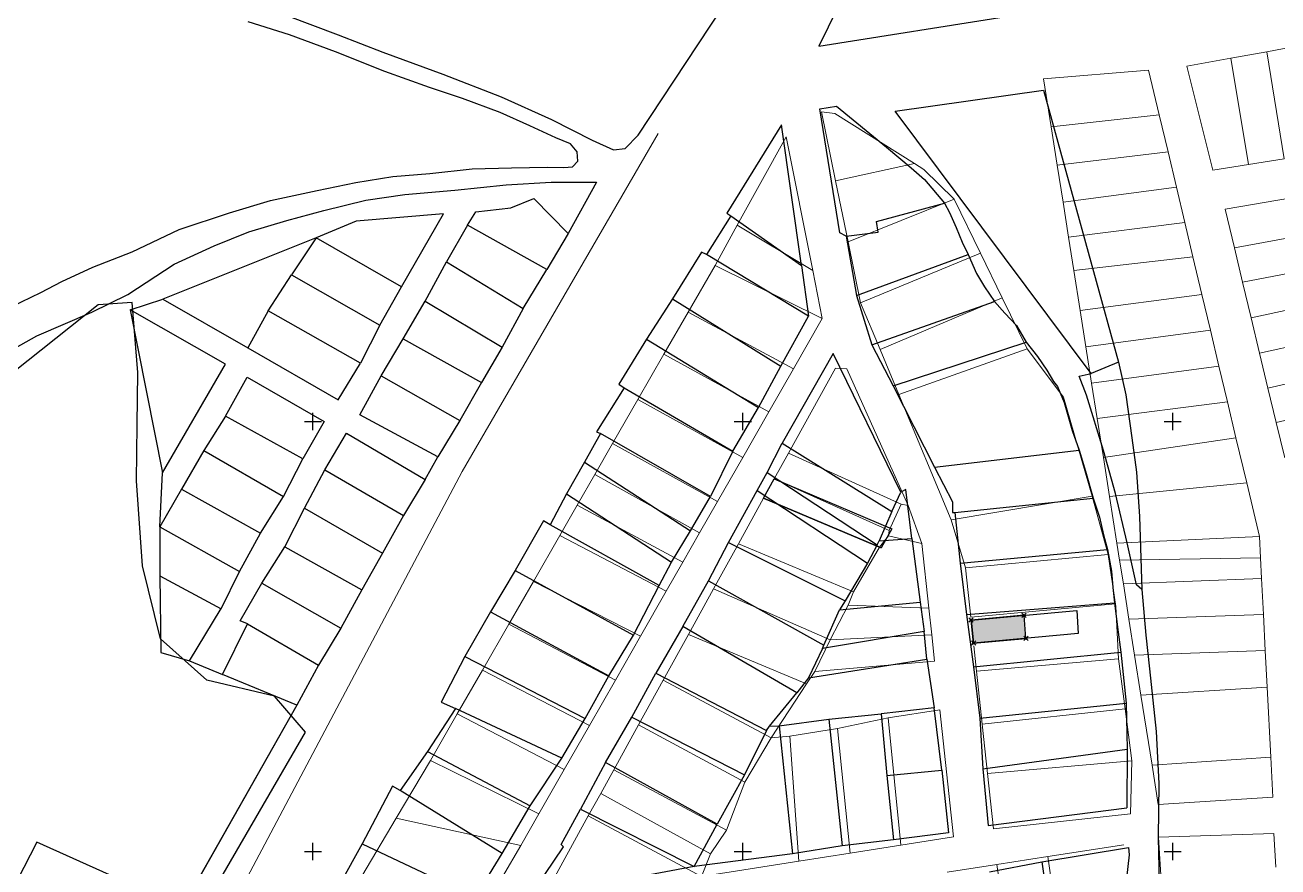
# Model space of a CAD drawing. Header units: millimetres. Extents: x 610871 to 612274, y 1322914 to 1323831.
# Drawn here: x 611583.3 to 611874.8, y 1323329.3 to 1323525.2 of the extents above; entities that cross this region are included whole.
import ezdxf

# ---------------------------------------------------------------- set-up
doc = ezdxf.new("R2010")
doc.units = ezdxf.units.MM
doc.header["$PDMODE"] = 35
doc.header["$PDSIZE"] = 0.5
for name, color, linetype in [('2', 7, 'Continuous'), ('42', 7, 'Continuous'), ('5', 7, 'Continuous'), ('CVL_CUADCON_LIN', 8, 'Continuous'), ('CVL_CUADCON_TIT', 1, 'Continuous'), ('CVL_PUNTO', 250, 'Continuous')]:
    doc.layers.add(name, color=color, linetype=linetype)
for name, color, linetype, lineweight in [('Cotas', 7, 'Continuous', 0), ('Nivel 2', 7, 'Continuous', 0), ('Nivel 30', 7, 'Continuous', 0), ('Nivel 5', 7, 'Continuous', 0)]:
    doc.layers.add(name, color=color, linetype=linetype, lineweight=lineweight)

# ---------------------------------------------------------------- blocks, each defined once
blk = doc.blocks.new('COORD')
at = {"layer": '42', "color": 2, "linetype": 'Continuous'}
for p, q in [((-2, 0), (2, 0)), ((0, -2), (0, 2))]:
    blk.add_line(p, q, dxfattribs=at)

msp = doc.modelspace()

# ---------------------------------------------------------------- hatches: boundary and pattern name
at = {"lineweight": 30}
h = msp.add_hatch(color=256, dxfattribs=at)
h.dxf.hatch_style = 1
h.set_gradient(color1=(0, 0, 255), color2=(255, 255, 0))
h.paths.add_polyline_path([(611815.71745, 1323387.88191), (611803.41837, 1323386.76154), (611803.98837, 1323381.39154), (611816.14837, 1323382.50154)])

# ---------------------------------------------------------------- linework, layer by layer
at = {"layer": '2', "color": 1, "linetype": 'Continuous'}
for p, q in [((611781.42237, 1323479.47254), (611797.25437, 1323483.72254)), ((611747.53037, 1323480.77154), (611741.83037, 1323471.79554)), ((611747.53037, 1323480.77154), (611763.94137, 1323469.26654)), ((611686.21937, 1323478.62454), (611681.38137, 1323470.05954)), ((611704.70837, 1323468.29954), (611686.21937, 1323478.62454)), ((611781.78937, 1323476.98354), (611781.42237, 1323479.47254)), ((611651.07537, 1323475.69754), (611645.32337, 1323467.07754)), ((611670.94137, 1323464.26154), (611651.07537, 1323475.69754)), ((611774.37637, 1323476.08054), (611781.78937, 1323476.98354)), ((611774.37637, 1323476.08054), (611776.77637, 1323462.26654)), ((611740.71037, 1323472.34854), (611733.95137, 1323461.48654)), ((611741.83037, 1323471.79554), (611740.71037, 1323472.34854)), ((611676.44337, 1323460.93454), (611681.38137, 1323470.05954)), ((611681.38137, 1323470.05954), (611699.21237, 1323459.22254)), ((611765.62137, 1323457.43054), (611741.83037, 1323471.79554)), ((611763.94137, 1323469.26654), (611765.62137, 1323457.43054)), ((611776.77637, 1323462.26654), (611802.74437, 1323471.80454)), ((611639.87437, 1323458.71254), (611645.32337, 1323467.07754)), ((611645.32337, 1323467.07754), (611665.85137, 1323455.39054)), ((611699.21237, 1323459.22254), (611704.70837, 1323468.29954)), ((611665.85137, 1323455.39054), (611670.94137, 1323464.26154)), ((611607.81637, 1323458.95354), (611615.37437, 1323461.43254)), ((611671.30137, 1323452.16554), (611676.44337, 1323460.93454)), ((611676.44337, 1323460.93454), (611694.32537, 1323450.20054)), ((611733.95137, 1323461.48654), (611727.89837, 1323452.10154)), ((611733.95137, 1323461.48654), (611759.12137, 1323445.80754)), ((611776.77637, 1323462.26654), (611780.33437, 1323450.79754)), ((611780.33437, 1323450.79754), (611808.89137, 1323460.85654)), ((611629.92337, 1323446.25854), (611607.81637, 1323458.95354)), ((611639.87437, 1323458.71254), (611635.18937, 1323450.04654)), ((611661.37037, 1323446.52254), (611639.87437, 1323458.71254)), ((611699.21237, 1323459.22254), (611694.32537, 1323450.20054)), ((611759.12137, 1323445.80754), (611765.62137, 1323457.43054)), ((611665.85137, 1323455.39054), (611661.37037, 1323446.52254)), ((611666.21037, 1323443.54854), (611671.30137, 1323452.16554)), ((611671.30137, 1323452.16554), (611689.53637, 1323442.04254)), ((611727.89837, 1323452.10154), (611721.49437, 1323441.59754)), ((611727.89837, 1323452.10154), (611753.93237, 1323436.22454)), ((611694.32537, 1323450.20054), (611689.53637, 1323442.04254)), ((611771.30037, 1323448.76754), (611759.45637, 1323427.91654)), ((611787.09637, 1323416.46954), (611771.30037, 1323448.76754)), ((611780.33437, 1323450.79754), (611785.30637, 1323441.21554)), ((611785.30637, 1323441.21554), (611816.19937, 1323451.43954)), ((611753.93237, 1323436.22454), (611759.12137, 1323445.80754)), ((611629.97837, 1323434.21154), (611634.96637, 1323443.28554)), ((611634.96637, 1323443.28554), (611652.89737, 1323432.95754)), ((611661.22137, 1323434.52554), (611666.21037, 1323443.54854)), ((611666.21037, 1323443.54854), (611684.49637, 1323433.17154)), ((611689.53637, 1323442.04254), (611684.49637, 1323433.17154)), ((611722.66637, 1323440.78954), (611716.26137, 1323430.53954)), ((611721.49437, 1323441.59754), (611722.66637, 1323440.78954)), ((611722.66637, 1323440.78954), (611747.98337, 1323426.02654)), ((611785.30637, 1323441.21554), (611794.89237, 1323422.35554)), ((611629.97837, 1323434.21154), (611624.93437, 1323426.20454)), ((611647.95737, 1323424.29054), (611629.97837, 1323434.21154)), ((611679.35337, 1323424.70654), (611661.22137, 1323434.52554)), ((611747.98337, 1323426.02654), (611753.93237, 1323436.22454)), ((611652.89737, 1323432.95754), (611647.95737, 1323424.29054)), ((611684.49637, 1323433.17154), (611679.35337, 1323424.70654)), ((611653.10137, 1323421.67354), (611658.14237, 1323430.23954)), ((611658.14237, 1323430.23954), (611676.37937, 1323419.45554)), ((611717.22837, 1323430.13754), (611713.44837, 1323423.51054)), ((611716.26137, 1323430.53954), (611717.22837, 1323430.13754)), ((611742.74837, 1323415.52854), (611717.22837, 1323430.13754)), ((611624.93437, 1323426.20454), (611619.69237, 1323417.23054)), ((611624.93437, 1323426.20454), (611643.42537, 1323415.47254)), ((611747.98337, 1323426.02654), (611742.74837, 1323415.52854)), ((611755.93137, 1323421.08654), (611759.45637, 1323427.91654)), ((611759.45637, 1323427.91654), (611784.93137, 1323412.03554)), ((611794.89237, 1323422.35554), (611828.55837, 1323426.24054)), ((611643.42537, 1323415.47254), (611647.95737, 1323424.29054)), ((611676.37937, 1323419.45554), (611679.35337, 1323424.70654)), ((611713.44837, 1323423.51054), (611709.31637, 1323416.11854)), ((611713.44837, 1323423.51054), (611738.11037, 1323407.52354)), ((611614.65137, 1323408.46154), (611615.30537, 1323420.96954)), ((611648.31537, 1323412.75254), (611653.10137, 1323421.67354)), ((611653.10137, 1323421.67354), (611671.33737, 1323411.04154)), ((611753.61337, 1323416.90654), (611755.93137, 1323421.08654)), ((611755.93137, 1323421.08654), (611781.56337, 1323404.29154)), ((611794.89237, 1323422.35554), (611799.04537, 1323414.24354)), ((611619.69237, 1323417.23054), (611614.65137, 1323408.46154)), ((611619.69237, 1323417.23054), (611638.07937, 1323407.00654)), ((611676.37937, 1323419.45554), (611671.33737, 1323411.04154)), ((611746.96337, 1323404.77354), (611753.61337, 1323416.90654)), ((611753.61337, 1323416.90654), (611779.29637, 1323400.01054)), ((611788.26137, 1323417.13654), (611787.09637, 1323416.46954)), ((611789.63437, 1323405.75654), (611788.26137, 1323417.13654)), ((611638.07937, 1323407.00654), (611643.42537, 1323415.47254)), ((611709.31637, 1323416.11854), (611705.48737, 1323408.93054)), ((611709.31637, 1323416.11854), (611733.72437, 1323400.23254)), ((611738.11037, 1323407.52354), (611742.74837, 1323415.52854)), ((611784.93137, 1323412.03554), (611787.09637, 1323416.46954)), ((611799.04537, 1323414.24354), (611799.05637, 1323411.75254)), ((611799.61537, 1323411.80654), (611831.81037, 1323415.07354)), ((611643.78437, 1323403.78354), (611648.31537, 1323412.75254)), ((611648.31537, 1323412.75254), (611666.44937, 1323402.32454)), ((611671.33737, 1323411.04154), (611666.44937, 1323402.32454)), ((611784.93137, 1323412.03554), (611782.01637, 1323405.15854)), ((611799.05637, 1323411.75254), (611799.61537, 1323411.80654)), ((611799.61537, 1323411.80654), (611800.88837, 1323399.96954)), ((611614.65137, 1323408.46154), (611633.19137, 1323398.08554)), ((611614.65137, 1323408.46154), (611614.70337, 1323397.07554)), ((611703.90837, 1323409.83754), (611697.35737, 1323398.26454)), ((611705.48737, 1323408.93054), (611703.90837, 1323409.83754)), ((611730.85237, 1323394.82854), (611705.48737, 1323408.93054)), ((611633.19137, 1323398.08554), (611638.07937, 1323407.00654)), ((611733.72437, 1323400.23254), (611738.11037, 1323407.52354)), ((611781.56337, 1323404.29154), (611782.01637, 1323405.15854)), ((611782.01637, 1323405.15854), (611789.63437, 1323405.75654)), ((611789.63437, 1323405.75654), (611791.58137, 1323390.92354)), ((611638.43737, 1323395.36854), (611643.78437, 1323403.78354)), ((611643.78437, 1323403.78354), (611661.66237, 1323393.75954)), ((611666.44937, 1323402.32454), (611661.66237, 1323393.75954)), ((611742.32937, 1323395.85454), (611746.96337, 1323404.77354)), ((611746.96337, 1323404.77354), (611774.10337, 1323391.24054)), ((611781.56337, 1323404.29154), (611779.29637, 1323400.01054)), ((611800.88837, 1323399.96954), (611835.16637, 1323403.19654)), ((611730.85237, 1323394.82854), (611733.72437, 1323400.23254)), ((611779.29637, 1323400.01054), (611774.10337, 1323391.24054)), ((611800.88837, 1323399.96954), (611802.36537, 1323388.08254)), ((611614.70337, 1323397.07554), (611628.91337, 1323389.37154)), ((611628.91337, 1323389.37154), (611633.19137, 1323398.08554)), ((611697.35737, 1323398.26454), (611691.60937, 1323388.67854)), ((611697.35737, 1323398.26454), (611724.86037, 1323383.25954)), ((611633.39637, 1323386.59854), (611638.43737, 1323395.36854)), ((611638.43737, 1323395.36854), (611656.77437, 1323384.88954)), ((611661.66237, 1323393.75954), (611656.77437, 1323384.88954)), ((611724.86037, 1323383.25954), (611730.85237, 1323394.82854)), ((611736.33237, 1323385.25054), (611742.32937, 1323395.85454)), ((611742.32937, 1323395.85454), (611769.12137, 1323380.94654)), ((611774.10337, 1323391.24054), (611772.79237, 1323389.09854)), ((611772.79237, 1323389.09854), (611791.58137, 1323390.92354)), ((611791.58137, 1323390.92354), (611792.47637, 1323384.11654)), ((611802.36537, 1323388.08254), (611836.79837, 1323390.80154)), ((611691.60937, 1323388.67854), (611685.61137, 1323378.27754)), ((611691.60937, 1323388.67854), (611719.16237, 1323373.77454)), ((611769.12137, 1323380.94654), (611772.79237, 1323389.09854)), ((611802.36537, 1323388.08254), (611803.94537, 1323375.83954)), ((611635.07637, 1323385.84554), (611633.39637, 1323386.59854)), ((611635.07637, 1323385.84554), (611651.58137, 1323376.27254)), ((611656.77437, 1323384.88954), (611651.58137, 1323376.27254)), ((611736.33237, 1323385.25054), (611730.03137, 1323374.39054)), ((611762.87237, 1323369.83254), (611736.33237, 1323385.25054)), ((611719.16237, 1323373.77454), (611724.86037, 1323383.25954)), ((611792.47637, 1323384.11654), (611768.87037, 1323380.13154)), ((611793.11537, 1323377.66454), (611792.47637, 1323384.11654)), ((611768.87037, 1323380.13154), (611765.59937, 1323373.30354)), ((611768.87037, 1323380.13154), (611769.12137, 1323380.94654)), ((611803.94537, 1323375.83954), (611838.22237, 1323379.32054)), ((611838.22237, 1323379.32054), (611839.49637, 1323367.43254)), ((611621.55137, 1323377.23554), (611629.28737, 1323374.12354)), ((611685.61137, 1323378.27754), (611680.12237, 1323367.62554)), ((611685.61137, 1323378.27754), (611713.61937, 1323363.83354)), ((611765.59937, 1323373.30354), (611793.11537, 1323377.66454)), ((611793.11537, 1323377.66454), (611794.84437, 1323366.33754)), ((611803.94537, 1323375.83954), (611805.42237, 1323363.90154)), ((611713.61937, 1323363.83354), (611719.16237, 1323373.77454)), ((611724.49037, 1323364.14454), (611730.03137, 1323374.39054)), ((611730.03137, 1323374.39054), (611755.85037, 1323361.05254)), ((611765.59937, 1323373.30354), (611762.87237, 1323369.83254)), ((611680.12237, 1323367.62554), (611683.43037, 1323366.16854)), ((611756.50637, 1323362.07354), (611762.87237, 1323369.83254)), ((611805.42237, 1323363.90154), (611839.49637, 1323367.43254)), ((611839.49637, 1323367.43254), (611839.69737, 1323356.75854)), ((611646.54337, 1323366.99454), (611619.88337, 1323319.88754)), ((611683.43037, 1323366.16854), (611676.92237, 1323356.17154)), ((611708.22537, 1323354.65654), (611683.43037, 1323366.16854)), ((611718.34037, 1323353.64054), (611724.49037, 1323364.14454)), ((611724.49037, 1323364.14454), (611750.66437, 1323350.75854)), ((611770.31737, 1323363.66954), (611782.50537, 1323364.95254)), ((611794.84437, 1323366.33754), (611782.50537, 1323364.95254)), ((611782.50537, 1323364.95254), (611783.78937, 1323350.62454)), ((611796.63737, 1323351.85954), (611794.84437, 1323366.33754)), ((611708.22537, 1323354.65654), (611713.61937, 1323363.83354)), ((611755.85037, 1323361.05254), (611756.50637, 1323362.07354)), ((611756.50637, 1323362.07354), (611758.79237, 1323362.18654)), ((611758.79237, 1323362.18654), (611770.31737, 1323363.66954)), ((611758.79237, 1323362.18654), (611761.87437, 1323332.41454)), ((611770.31737, 1323363.66954), (611773.45037, 1323334.20254)), ((611805.42237, 1323363.90154), (611806.13737, 1323352.11254)), ((611755.85037, 1323361.05254), (611750.66437, 1323350.75854)), ((611676.92237, 1323356.17154), (611670.61337, 1323347.09154)), ((611676.92237, 1323356.17154), (611700.80737, 1323343.53654)), ((611806.13737, 1323352.11254), (611839.69737, 1323356.75854)), ((611839.69737, 1323356.75854), (611839.65837, 1323343.08454)), ((611700.80737, 1323343.53654), (611708.22537, 1323354.65654)), ((611718.34037, 1323353.64054), (611712.54737, 1323342.73254)), ((611744.36637, 1323339.28854), (611718.34037, 1323353.64054)), ((611750.66437, 1323350.75854), (611744.36637, 1323339.28854)), ((611783.78937, 1323350.62454), (611796.63737, 1323351.85954)), ((611783.78937, 1323350.62454), (611785.33137, 1323335.63654)), ((611668.78037, 1323348.09854), (611661.77937, 1323334.69354)), ((611670.61337, 1323347.09154), (611668.78037, 1323348.09854)), ((611694.30537, 1323332.42154), (611670.61337, 1323347.09154)), ((611694.30537, 1323332.42154), (611700.80737, 1323343.53654)), ((611712.54737, 1323342.73254), (611738.97537, 1323329.39854)), ((611738.97537, 1323329.39854), (611744.36637, 1323339.28854)), ((611785.33137, 1323335.63654), (611773.45037, 1323334.20254)), ((611661.77937, 1323334.69354), (611687.08437, 1323322.77654)), ((611688.05137, 1323322.27354), (611694.30537, 1323332.42154)), ((611761.87437, 1323332.41454), (611738.97537, 1323329.39854)), ((611773.45037, 1323334.20254), (611761.87437, 1323332.41454)), ((611807.66937, 1323328.17854), (611819.85137, 1323330.47754)), ((611819.85137, 1323330.47754), (611824.30637, 1323300.50954))]:
    msp.add_line(p, q, dxfattribs=at)
for points in [[(611644.23437, 1323527.40954), (611656.19437, 1323522.89654), (611666.57637, 1323518.88354), (611680.52037, 1323513.71954), (611694.05837, 1323508.50354), (611705.76837, 1323503.17554), (611715.23937, 1323498.39554), (611720.22837, 1323496.13354), (611722.97037, 1323496.45354), (611725.95437, 1323499.56954), (611784.49737, 1323588.22454)], [(611787.80837, 1323560.73554), (611767.97637, 1323520.22054), (611813.05837, 1323527.36754)], [(611580.22637, 1323459.67554), (611587.01837, 1323462.96354), (611591.88437, 1323465.47954), (611599.13437, 1323468.82154), (611608.26237, 1323472.42654), (611619.16137, 1323477.61654), (611630.88037, 1323481.48954), (611640.41837, 1323484.33454), (611651.27937, 1323486.67854), (611660.26337, 1323488.55454), (611668.89337, 1323489.92154), (611677.47637, 1323490.62654), (611687.32737, 1323491.69354), (611696.47137, 1323491.94454), (611704.90437, 1323492.08954), (611708.66437, 1323492.00754), (611710.64437, 1323492.17054), (611711.95937, 1323493.49854), (611711.74637, 1323495.68354), (611710.21437, 1323497.50554), (611706.80337, 1323498.96154), (611700.79537, 1323501.72654), (611693.87237, 1323504.84254), (611685.06837, 1323508.10154), (611677.43537, 1323510.65454), (611667.05437, 1323514.36254), (611655.55237, 1323518.92854), (611644.81437, 1323522.88854), (611635.24937, 1323525.93954)], [(611820.24937, 1323510.01954), (611837.71137, 1323446.72154), (611831.37237, 1323444.14754), (611785.77637, 1323505.11454), (611820.24937, 1323510.01954)], [(611774.37637, 1323476.08054), (611772.89937, 1323476.83554), (611768.19537, 1323505.68454), (611772.10437, 1323506.31454), (611783.73137, 1323496.76754), (611789.44337, 1323491.91654), (611792.55437, 1323489.23854), (611797.25437, 1323483.72254)], [(611763.94137, 1323469.26654), (611759.32137, 1323501.97854), (611746.56137, 1323481.42654), (611747.53037, 1323480.77154)], [(611574.14037, 1323446.22354), (611586.04837, 1323452.89354), (611598.87737, 1323458.39954), (611607.24137, 1323462.45854), (611618.03037, 1323469.52854), (611627.30737, 1323473.84654), (611635.37037, 1323477.09054), (611644.19837, 1323479.72854), (611652.82537, 1323482.00954), (611662.61937, 1323484.44954), (611671.70737, 1323485.76754), (611683.33637, 1323486.74254), (611695.21937, 1323487.97354), (611705.73337, 1323488.58654), (611716.30037, 1323488.64154), (611709.64837, 1323476.71254)], [(611686.21937, 1323478.62454), (611688.18637, 1323481.73554), (611696.36137, 1323482.64154), (611701.68537, 1323484.85454), (611709.64837, 1323476.71254), (611704.70837, 1323468.29954)], [(611797.25437, 1323483.72254), (611798.38137, 1323481.54254), (611799.97237, 1323478.04254), (611801.30937, 1323474.69454), (611802.74437, 1323471.80454)], [(611670.94137, 1323464.26154), (611680.66937, 1323481.23854), (611660.35537, 1323479.55854), (611651.07537, 1323475.69754)], [(611651.07537, 1323475.69754), (611615.37437, 1323461.43254), (611635.18937, 1323450.04654)], [(611802.74437, 1323471.80454), (611804.64437, 1323467.34154), (611806.53837, 1323464.30154), (611808.89137, 1323460.85654)], [(611590.5722, 1323260.68921), (611648.5482, 1323360.71321), (611641.3772, 1323369.05521), (611625.6002, 1323372.76721), (611614.8632, 1323382.35821), (611610.6792, 1323399.36321), (611609.2692, 1323419.18221), (611609.4322, 1323432.14821), (611609.6002, 1323444.35121), (611608.2152, 1323460.61221), (611600.3442, 1323460.05321), (611580.6402, 1323444.41921), (611557.9072, 1323425.96921), (611546.5962, 1323408.86421), (611536.2722, 1323395.83321), (611516.6022, 1323375.37021), (611502.2112, 1323362.82121), (611490.5782, 1323355.37421), (611482.9842, 1323351.51221)], [(611808.89137, 1323460.85654), (611811.29137, 1323458.12454), (611813.94637, 1323455.29154), (611816.19937, 1323451.43954)], [(611607.81637, 1323458.95354), (611615.30537, 1323420.96954), (611629.92337, 1323446.25854)], [(611635.18937, 1323450.04654), (611656.17637, 1323438.00654), (611661.37037, 1323446.52254)], [(611816.19937, 1323451.43954), (611818.85637, 1323448.09854), (611821.05537, 1323444.85654), (611822.59137, 1323442.27254), (611823.51137, 1323441.10754), (611825.05337, 1323437.35454), (611826.91137, 1323430.85754), (611828.55837, 1323426.24054)], [(611837.71137, 1323446.72154), (611839.37137, 1323439.15654), (611840.78937, 1323429.14954), (611841.89237, 1323421.17454), (611842.60037, 1323410.85954), (611843.13537, 1323393.83354), (611841.85937, 1323394.94554), (611839.68137, 1323404.69354), (611837.03737, 1323416.21954), (611834.19837, 1323426.16754), (611830.27837, 1323439.05854), (611828.53037, 1323443.52254), (611831.37237, 1323444.14754)], [(611828.55837, 1323426.24054), (611830.05437, 1323421.36754), (611831.81037, 1323415.07354)], [(611831.81037, 1323415.07354), (611833.25237, 1323410.65854), (611834.23637, 1323406.59754), (611835.16637, 1323403.19654)], [(611835.16637, 1323403.19654), (611836.10437, 1323398.11754), (611836.37537, 1323394.35754), (611836.79837, 1323390.80154)], [(611614.70337, 1323397.07554), (611614.88737, 1323379.18354), (611621.55137, 1323377.23554), (611628.96337, 1323389.42254)], [(611843.13537, 1323393.83354), (611844.09737, 1323383.26554), (611844.89537, 1323375.44154), (611846.43537, 1323360.86054), (611847.10037, 1323348.71454), (611846.90437, 1323336.15854), (611847.15537, 1323325.63754), (611848.55237, 1323308.97154), (611849.84337, 1323293.27054), (611850.73537, 1323287.12454), (611851.76037, 1323285.24954)], [(611836.79837, 1323390.80154), (611837.48437, 1323385.11154), (611838.22237, 1323379.32054)], [(611651.58137, 1323376.27254), (611646.54337, 1323366.99454), (611629.28737, 1323374.12354), (611635.07637, 1323385.84554)], [(611796.63737, 1323351.85954), (611798.17737, 1323337.27854), (611785.33137, 1323335.63654)], [(611806.13737, 1323352.11254), (611807.36537, 1323338.95254), (611839.65837, 1323343.08454)], [(611738.97537, 1323329.39854), (611714.25537, 1323324.74754), (611713.18237, 1323325.96154), (611706.22837, 1323324.75654), (611704.28437, 1323327.54254), (611708.57337, 1323334.02054), (611708.01237, 1323334.57654), (611712.54737, 1323342.73254)], [(611619.88337, 1323319.88754), (611586.07937, 1323335.06454), (611563.16637, 1323290.67154)], [(611661.77937, 1323334.69354), (611651.14737, 1323315.52554), (611687.08437, 1323322.77654)], [(611819.85137, 1323330.47754), (611840.00537, 1323333.88554), (611840.16537, 1323332.10754), (611836.84437, 1323302.91254)]]:
    msp.add_lwpolyline(points, dxfattribs=at)
at = {"layer": 'Cotas', "color": 1, "linetype": 'Continuous', "lineweight": 13, "flags": 128}
msp.add_lwpolyline([(611492.97287, 1323078.24371), (611554.31844, 1323187.92532), (611609.9152, 1323279.53873), (611685.03223, 1323421.33242), (611730.59496, 1323499.96982)], dxfattribs=at)
at = {"layer": 'CVL_CUADCON_LIN', "color": 1, "ltscale": 0.5, "flags": 128}
for points in [[(611755.14137, 1323415.10854), (611757.60493, 1323419.57406)], [(611757.60493, 1323419.57406), (611784.95088, 1323407.98574), (611782.48732, 1323403.52022)], [(611755.14137, 1323415.10854), (611782.48732, 1323403.52022)]]:
    msp.add_lwpolyline(points, dxfattribs=at)
msp.add_lwpolyline([(611755.14137, 1323415.10854), (611757.60493, 1323419.57406), (611784.95088, 1323407.98574), (611782.48732, 1323403.52022)], close=True, dxfattribs=at)
at = {"layer": 'CVL_CUADCON_TIT', "color": 4, "ltscale": 0.5, "flags": 128}
msp.add_lwpolyline([(611803.98837, 1323381.39154), (611803.41837, 1323386.76154), (611828.01652, 1323389.00228), (611828.30837, 1323383.61154), (611803.98837, 1323381.39154)], dxfattribs=at)
at = {"layer": 'CVL_CUADCON_TIT', "color": 7, "lineweight": 30, "ltscale": 0.5, "true_color": 0xffffff, "flags": 128}
msp.add_lwpolyline([(611803.41837, 1323386.76154), (611803.98837, 1323381.39154), (611816.14837, 1323382.50154), (611815.71745, 1323387.88191), (611803.41837, 1323386.76154)], dxfattribs=at)
at = {"layer": 'CVL_PUNTO', "color": 1, "lineweight": 30, "ltscale": 0.5}
for p in [(611815.71745, 1323387.88191), (611803.41837, 1323386.76154)]:
    msp.add_point(p, dxfattribs=at)
at = {"layer": 'CVL_PUNTO', "color": 2, "lineweight": 30, "ltscale": 0.5}
for p in [(611803.98837, 1323381.39154), (611816.14837, 1323382.50154)]:
    msp.add_point(p, dxfattribs=at)
at = {"layer": 'Nivel 2', "color": 1, "linetype": 'Continuous', "lineweight": -3}
for p, q in [((611781.42237, 1323479.47254), (611797.25437, 1323483.72254)), ((611747.53037, 1323480.77154), (611741.83037, 1323471.79554)), ((611747.53037, 1323480.77154), (611763.94137, 1323469.26654)), ((611686.21937, 1323478.62454), (611681.38137, 1323470.05954)), ((611704.70837, 1323468.29954), (611686.21937, 1323478.62454)), ((611781.78937, 1323476.98354), (611781.42237, 1323479.47254)), ((611651.07537, 1323475.69754), (611645.32337, 1323467.07754)), ((611670.94137, 1323464.26154), (611651.07537, 1323475.69754)), ((611774.37637, 1323476.08054), (611781.78937, 1323476.98354)), ((611774.37637, 1323476.08054), (611776.77637, 1323462.26654)), ((611740.71037, 1323472.34854), (611733.95137, 1323461.48654)), ((611741.83037, 1323471.79554), (611740.71037, 1323472.34854)), ((611676.44337, 1323460.93454), (611681.38137, 1323470.05954)), ((611681.38137, 1323470.05954), (611699.21237, 1323459.22254)), ((611765.62137, 1323457.43054), (611741.83037, 1323471.79554)), ((611763.94137, 1323469.26654), (611765.62137, 1323457.43054)), ((611776.77637, 1323462.26654), (611802.74437, 1323471.80454)), ((611639.87437, 1323458.71254), (611645.32337, 1323467.07754)), ((611645.32337, 1323467.07754), (611665.85137, 1323455.39054)), ((611699.21237, 1323459.22254), (611704.70837, 1323468.29954)), ((611665.85137, 1323455.39054), (611670.94137, 1323464.26154)), ((611607.81637, 1323458.95354), (611615.37437, 1323461.43254)), ((611671.30137, 1323452.16554), (611676.44337, 1323460.93454)), ((611676.44337, 1323460.93454), (611694.32537, 1323450.20054)), ((611733.95137, 1323461.48654), (611727.89837, 1323452.10154)), ((611733.95137, 1323461.48654), (611759.12137, 1323445.80754)), ((611776.77637, 1323462.26654), (611780.33437, 1323450.79754)), ((611780.33437, 1323450.79754), (611808.89137, 1323460.85654)), ((611629.92337, 1323446.25854), (611607.81637, 1323458.95354)), ((611639.87437, 1323458.71254), (611635.18937, 1323450.04654)), ((611661.37037, 1323446.52254), (611639.87437, 1323458.71254)), ((611699.21237, 1323459.22254), (611694.32537, 1323450.20054)), ((611759.12137, 1323445.80754), (611765.62137, 1323457.43054)), ((611665.85137, 1323455.39054), (611661.37037, 1323446.52254)), ((611666.21037, 1323443.54854), (611671.30137, 1323452.16554)), ((611671.30137, 1323452.16554), (611689.53637, 1323442.04254)), ((611727.89837, 1323452.10154), (611721.49437, 1323441.59754)), ((611727.89837, 1323452.10154), (611753.93237, 1323436.22454)), ((611694.32537, 1323450.20054), (611689.53637, 1323442.04254)), ((611771.30037, 1323448.76754), (611759.45637, 1323427.91654)), ((611787.09637, 1323416.46954), (611771.30037, 1323448.76754)), ((611780.33437, 1323450.79754), (611785.30637, 1323441.21554)), ((611785.30637, 1323441.21554), (611816.19937, 1323451.43954)), ((611753.93237, 1323436.22454), (611759.12137, 1323445.80754)), ((611629.97837, 1323434.21154), (611634.96637, 1323443.28554)), ((611634.96637, 1323443.28554), (611652.89737, 1323432.95754)), ((611661.22137, 1323434.52554), (611666.21037, 1323443.54854)), ((611666.21037, 1323443.54854), (611684.49637, 1323433.17154)), ((611689.53637, 1323442.04254), (611684.49637, 1323433.17154)), ((611722.66637, 1323440.78954), (611716.26137, 1323430.53954)), ((611721.49437, 1323441.59754), (611722.66637, 1323440.78954)), ((611722.66637, 1323440.78954), (611747.98337, 1323426.02654)), ((611785.30637, 1323441.21554), (611794.89237, 1323422.35554)), ((611629.97837, 1323434.21154), (611624.93437, 1323426.20454)), ((611647.95737, 1323424.29054), (611629.97837, 1323434.21154)), ((611679.35337, 1323424.70654), (611661.22137, 1323434.52554)), ((611747.98337, 1323426.02654), (611753.93237, 1323436.22454)), ((611652.89737, 1323432.95754), (611647.95737, 1323424.29054)), ((611684.49637, 1323433.17154), (611679.35337, 1323424.70654)), ((611653.10137, 1323421.67354), (611658.14237, 1323430.23954)), ((611658.14237, 1323430.23954), (611676.37937, 1323419.45554)), ((611717.22837, 1323430.13754), (611713.44837, 1323423.51054)), ((611716.26137, 1323430.53954), (611717.22837, 1323430.13754)), ((611742.74837, 1323415.52854), (611717.22837, 1323430.13754)), ((611624.93437, 1323426.20454), (611619.69237, 1323417.23054)), ((611624.93437, 1323426.20454), (611643.42537, 1323415.47254)), ((611747.98337, 1323426.02654), (611742.74837, 1323415.52854)), ((611755.93137, 1323421.08654), (611759.45637, 1323427.91654)), ((611759.45637, 1323427.91654), (611784.93137, 1323412.03554)), ((611794.89237, 1323422.35554), (611828.55837, 1323426.24054)), ((611643.42537, 1323415.47254), (611647.95737, 1323424.29054)), ((611676.37937, 1323419.45554), (611679.35337, 1323424.70654)), ((611713.44837, 1323423.51054), (611709.31637, 1323416.11854)), ((611713.44837, 1323423.51054), (611738.11037, 1323407.52354)), ((611614.65137, 1323408.46154), (611615.30537, 1323420.96954)), ((611648.31537, 1323412.75254), (611653.10137, 1323421.67354)), ((611653.10137, 1323421.67354), (611671.33737, 1323411.04154)), ((611753.61337, 1323416.90654), (611755.93137, 1323421.08654)), ((611755.93137, 1323421.08654), (611781.56337, 1323404.29154)), ((611794.89237, 1323422.35554), (611799.04537, 1323414.24354)), ((611619.69237, 1323417.23054), (611614.65137, 1323408.46154)), ((611619.69237, 1323417.23054), (611638.07937, 1323407.00654)), ((611676.37937, 1323419.45554), (611671.33737, 1323411.04154)), ((611746.96337, 1323404.77354), (611753.61337, 1323416.90654)), ((611753.61337, 1323416.90654), (611779.29637, 1323400.01054)), ((611788.26137, 1323417.13654), (611787.09637, 1323416.46954)), ((611789.63437, 1323405.75654), (611788.26137, 1323417.13654)), ((611638.07937, 1323407.00654), (611643.42537, 1323415.47254)), ((611709.31637, 1323416.11854), (611705.48737, 1323408.93054)), ((611709.31637, 1323416.11854), (611733.72437, 1323400.23254)), ((611738.11037, 1323407.52354), (611742.74837, 1323415.52854)), ((611784.93137, 1323412.03554), (611787.09637, 1323416.46954)), ((611799.04537, 1323414.24354), (611799.05637, 1323411.75254)), ((611799.61537, 1323411.80654), (611831.81037, 1323415.07354)), ((611643.78437, 1323403.78354), (611648.31537, 1323412.75254)), ((611648.31537, 1323412.75254), (611666.44937, 1323402.32454)), ((611671.33737, 1323411.04154), (611666.44937, 1323402.32454)), ((611784.93137, 1323412.03554), (611782.01637, 1323405.15854)), ((611799.05637, 1323411.75254), (611799.61537, 1323411.80654)), ((611799.61537, 1323411.80654), (611800.88837, 1323399.96954)), ((611614.65137, 1323408.46154), (611614.70337, 1323397.07554)), ((611614.65137, 1323408.46154), (611633.19137, 1323398.08554)), ((611703.90837, 1323409.83754), (611697.35737, 1323398.26454)), ((611705.48737, 1323408.93054), (611703.90837, 1323409.83754)), ((611730.85237, 1323394.82854), (611705.48737, 1323408.93054)), ((611633.19137, 1323398.08554), (611638.07937, 1323407.00654)), ((611733.72437, 1323400.23254), (611738.11037, 1323407.52354)), ((611781.56337, 1323404.29154), (611782.01637, 1323405.15854)), ((611782.01637, 1323405.15854), (611789.63437, 1323405.75654)), ((611789.63437, 1323405.75654), (611791.58137, 1323390.92354)), ((611638.43737, 1323395.36854), (611643.78437, 1323403.78354)), ((611643.78437, 1323403.78354), (611661.66237, 1323393.75954)), ((611666.44937, 1323402.32454), (611661.66237, 1323393.75954)), ((611742.32937, 1323395.85454), (611746.96337, 1323404.77354)), ((611746.96337, 1323404.77354), (611774.10337, 1323391.24054)), ((611781.56337, 1323404.29154), (611779.29637, 1323400.01054)), ((611800.88837, 1323399.96954), (611835.16637, 1323403.19654)), ((611730.85237, 1323394.82854), (611733.72437, 1323400.23254)), ((611779.29637, 1323400.01054), (611774.10337, 1323391.24054)), ((611800.88837, 1323399.96954), (611802.36537, 1323388.08254)), ((611614.70337, 1323397.07554), (611628.91337, 1323389.37154)), ((611628.91337, 1323389.37154), (611633.19137, 1323398.08554)), ((611697.35737, 1323398.26454), (611691.60937, 1323388.67854)), ((611697.35737, 1323398.26454), (611724.86037, 1323383.25954)), ((611633.39637, 1323386.59854), (611638.43737, 1323395.36854)), ((611638.43737, 1323395.36854), (611656.77437, 1323384.88954)), ((611661.66237, 1323393.75954), (611656.77437, 1323384.88954)), ((611724.86037, 1323383.25954), (611730.85237, 1323394.82854)), ((611736.33237, 1323385.25054), (611742.32937, 1323395.85454)), ((611742.32937, 1323395.85454), (611769.12137, 1323380.94654)), ((611774.10337, 1323391.24054), (611772.79237, 1323389.09854)), ((611772.79237, 1323389.09854), (611791.58137, 1323390.92354)), ((611791.58137, 1323390.92354), (611792.47637, 1323384.11654)), ((611802.36537, 1323388.08254), (611836.79837, 1323390.80154)), ((611691.60937, 1323388.67854), (611685.61137, 1323378.27754)), ((611691.60937, 1323388.67854), (611719.16237, 1323373.77454)), ((611769.12137, 1323380.94654), (611772.79237, 1323389.09854)), ((611802.36537, 1323388.08254), (611803.94537, 1323375.83954)), ((611635.07637, 1323385.84554), (611633.39637, 1323386.59854)), ((611635.07637, 1323385.84554), (611651.58137, 1323376.27254)), ((611656.77437, 1323384.88954), (611651.58137, 1323376.27254)), ((611736.33237, 1323385.25054), (611730.03137, 1323374.39054)), ((611762.87237, 1323369.83254), (611736.33237, 1323385.25054)), ((611719.16237, 1323373.77454), (611724.86037, 1323383.25954)), ((611792.47637, 1323384.11654), (611768.87037, 1323380.13154)), ((611793.11537, 1323377.66454), (611792.47637, 1323384.11654)), ((611768.87037, 1323380.13154), (611765.59937, 1323373.30354)), ((611768.87037, 1323380.13154), (611769.12137, 1323380.94654)), ((611803.94537, 1323375.83954), (611838.22237, 1323379.32054)), ((611621.55137, 1323377.23554), (611629.28737, 1323374.12354)), ((611685.61137, 1323378.27754), (611680.12237, 1323367.62554)), ((611685.61137, 1323378.27754), (611713.61937, 1323363.83354)), ((611765.59937, 1323373.30354), (611793.11537, 1323377.66454)), ((611793.11537, 1323377.66454), (611794.84437, 1323366.33754)), ((611803.94537, 1323375.83954), (611805.42237, 1323363.90154)), ((611713.61937, 1323363.83354), (611719.16237, 1323373.77454)), ((611724.49037, 1323364.14454), (611730.03137, 1323374.39054)), ((611730.03137, 1323374.39054), (611755.85037, 1323361.05254)), ((611765.59937, 1323373.30354), (611762.87237, 1323369.83254)), ((611680.12237, 1323367.62554), (611683.43037, 1323366.16854)), ((611756.50637, 1323362.07354), (611762.87237, 1323369.83254)), ((611805.42237, 1323363.90154), (611839.49637, 1323367.43254)), ((611683.43037, 1323366.16854), (611676.92237, 1323356.17154)), ((611708.22537, 1323354.65654), (611683.43037, 1323366.16854)), ((611718.34037, 1323353.64054), (611724.49037, 1323364.14454)), ((611724.49037, 1323364.14454), (611750.66437, 1323350.75854)), ((611770.31737, 1323363.66954), (611782.50537, 1323364.95254)), ((611794.84437, 1323366.33754), (611782.50537, 1323364.95254)), ((611782.50537, 1323364.95254), (611783.78937, 1323350.62454)), ((611796.63737, 1323351.85954), (611794.84437, 1323366.33754)), ((611708.22537, 1323354.65654), (611713.61937, 1323363.83354)), ((611755.85037, 1323361.05254), (611756.50637, 1323362.07354)), ((611756.50637, 1323362.07354), (611758.79237, 1323362.18654)), ((611758.79237, 1323362.18654), (611770.31737, 1323363.66954)), ((611758.79237, 1323362.18654), (611761.87437, 1323332.41454)), ((611770.31737, 1323363.66954), (611773.45037, 1323334.20254)), ((611805.42237, 1323363.90154), (611806.13737, 1323352.11254)), ((611755.85037, 1323361.05254), (611750.66437, 1323350.75854)), ((611676.92237, 1323356.17154), (611670.61337, 1323347.09154)), ((611676.92237, 1323356.17154), (611700.80737, 1323343.53654)), ((611806.13737, 1323352.11254), (611839.69737, 1323356.75854)), ((611700.80737, 1323343.53654), (611708.22537, 1323354.65654)), ((611718.34037, 1323353.64054), (611712.54737, 1323342.73254)), ((611744.36637, 1323339.28854), (611718.34037, 1323353.64054)), ((611750.66437, 1323350.75854), (611744.36637, 1323339.28854)), ((611783.78937, 1323350.62454), (611796.63737, 1323351.85954)), ((611783.78937, 1323350.62454), (611785.33137, 1323335.63654)), ((611668.78037, 1323348.09854), (611661.77937, 1323334.69354)), ((611670.61337, 1323347.09154), (611668.78037, 1323348.09854)), ((611694.30537, 1323332.42154), (611670.61337, 1323347.09154)), ((611694.30537, 1323332.42154), (611700.80737, 1323343.53654)), ((611712.54737, 1323342.73254), (611738.97537, 1323329.39854)), ((611738.97537, 1323329.39854), (611744.36637, 1323339.28854)), ((611785.33137, 1323335.63654), (611773.45037, 1323334.20254)), ((611661.77937, 1323334.69354), (611687.08437, 1323322.77654)), ((611688.05137, 1323322.27354), (611694.30537, 1323332.42154)), ((611761.87437, 1323332.41454), (611738.97537, 1323329.39854)), ((611773.45037, 1323334.20254), (611761.87437, 1323332.41454)), ((611807.66937, 1323328.17854), (611819.85137, 1323330.47754)), ((611819.85137, 1323330.47754), (611824.30637, 1323300.50954))]:
    msp.add_line(p, q, dxfattribs=at)
at = {"layer": 'Nivel 2', "color": 1, "linetype": 'Continuous', "lineweight": -3, "flags": 128}
for points in [[(611644.23437, 1323527.40954), (611656.19437, 1323522.89654), (611666.57637, 1323518.88354), (611680.52037, 1323513.71954), (611694.05837, 1323508.50354), (611705.76837, 1323503.17554), (611715.23937, 1323498.39554), (611720.22837, 1323496.13354), (611722.97037, 1323496.45354), (611725.95437, 1323499.56954), (611784.49737, 1323588.22454)], [(611787.80837, 1323560.73554), (611767.97637, 1323520.22054), (611813.05837, 1323527.36754)], [(611580.22637, 1323459.67554), (611587.01837, 1323462.96354), (611591.88437, 1323465.47954), (611599.13437, 1323468.82154), (611608.26237, 1323472.42654), (611619.16137, 1323477.61654), (611630.88037, 1323481.48954), (611640.41837, 1323484.33454), (611651.27937, 1323486.67854), (611660.26337, 1323488.55454), (611668.89337, 1323489.92154), (611677.47637, 1323490.62654), (611687.32737, 1323491.69354), (611696.47137, 1323491.94454), (611704.90437, 1323492.08954), (611708.66437, 1323492.00754), (611710.64437, 1323492.17054), (611711.95937, 1323493.49854), (611711.74637, 1323495.68354), (611710.21437, 1323497.50554), (611706.80337, 1323498.96154), (611700.79537, 1323501.72654), (611693.87237, 1323504.84254), (611685.06837, 1323508.10154), (611677.43537, 1323510.65454), (611667.05437, 1323514.36254), (611655.55237, 1323518.92854), (611644.81437, 1323522.88854), (611635.24937, 1323525.93954)], [(611820.24937, 1323510.01954), (611837.71137, 1323446.72154), (611831.37237, 1323444.14754), (611785.77637, 1323505.11454), (611820.24937, 1323510.01954)], [(611774.37637, 1323476.08054), (611772.89937, 1323476.83554), (611768.19537, 1323505.68454), (611772.10437, 1323506.31454), (611783.73137, 1323496.76754), (611789.44337, 1323491.91654), (611792.55437, 1323489.23854), (611797.25437, 1323483.72254)], [(611763.94137, 1323469.26654), (611759.32137, 1323501.97854), (611746.56137, 1323481.42654), (611747.53037, 1323480.77154)], [(611574.14037, 1323446.22354), (611586.04837, 1323452.89354), (611598.87737, 1323458.39954), (611607.24137, 1323462.45854), (611618.03037, 1323469.52854), (611627.30737, 1323473.84654), (611635.37037, 1323477.09054), (611644.19837, 1323479.72854), (611652.82537, 1323482.00954), (611662.61937, 1323484.44954), (611671.70737, 1323485.76754), (611683.33637, 1323486.74254), (611695.21937, 1323487.97354), (611705.73337, 1323488.58654), (611716.30037, 1323488.64154), (611709.64837, 1323476.71254)], [(611686.21937, 1323478.62454), (611688.18637, 1323481.73554), (611696.36137, 1323482.64154), (611701.68537, 1323484.85454), (611709.64837, 1323476.71254), (611704.70837, 1323468.29954)], [(611797.25437, 1323483.72254), (611798.38137, 1323481.54254), (611799.97237, 1323478.04254), (611801.30937, 1323474.69454), (611802.74437, 1323471.80454)], [(611670.94137, 1323464.26154), (611680.66937, 1323481.23854), (611660.35537, 1323479.55854), (611651.07537, 1323475.69754)], [(611651.07537, 1323475.69754), (611615.37437, 1323461.43254), (611635.18937, 1323450.04654)], [(611802.74437, 1323471.80454), (611804.64437, 1323467.34154), (611806.53837, 1323464.30154), (611808.89137, 1323460.85654)], [(611808.89137, 1323460.85654), (611811.29137, 1323458.12454), (611813.94637, 1323455.29154), (611816.19937, 1323451.43954)], [(611607.81637, 1323458.95354), (611615.30537, 1323420.96954), (611629.92337, 1323446.25854)], [(611635.18937, 1323450.04654), (611656.17637, 1323438.00654), (611661.37037, 1323446.52254)], [(611816.19937, 1323451.43954), (611818.85637, 1323448.09854), (611821.05537, 1323444.85654), (611822.59137, 1323442.27254), (611823.51137, 1323441.10754), (611825.05337, 1323437.35454), (611826.91137, 1323430.85754), (611828.55837, 1323426.24054)], [(611837.71137, 1323446.72154), (611839.37137, 1323439.15654), (611840.78937, 1323429.14954), (611841.89237, 1323421.17454), (611842.60037, 1323410.85954), (611843.13537, 1323393.83354), (611841.85937, 1323394.94554), (611839.68137, 1323404.69354), (611837.03737, 1323416.21954), (611834.19837, 1323426.16754), (611830.27837, 1323439.05854), (611828.53037, 1323443.52254), (611831.37237, 1323444.14754)], [(611828.55837, 1323426.24054), (611830.05437, 1323421.36754), (611831.81037, 1323415.07354)], [(611831.81037, 1323415.07354), (611833.25237, 1323410.65854), (611834.23637, 1323406.59754), (611835.16637, 1323403.19654)], [(611835.16637, 1323403.19654), (611836.10437, 1323398.11754), (611836.37537, 1323394.35754), (611836.79837, 1323390.80154)], [(611614.70337, 1323397.07554), (611614.88737, 1323379.18354), (611621.55137, 1323377.23554), (611628.96337, 1323389.42254)], [(611843.13537, 1323393.83354), (611844.09737, 1323383.26554), (611844.89537, 1323375.44154), (611846.43537, 1323360.86054), (611847.10037, 1323348.71454), (611846.90437, 1323336.15854), (611847.15537, 1323325.63754), (611848.55237, 1323308.97154), (611849.84337, 1323293.27054), (611850.73537, 1323287.12454), (611851.76037, 1323285.24954)], [(611836.79837, 1323390.80154), (611837.48437, 1323385.11154), (611838.22237, 1323379.32054)], [(611651.58137, 1323376.27254), (611646.54337, 1323366.99454), (611629.28737, 1323374.12354), (611635.07637, 1323385.84554)], [(611838.22237, 1323379.32054), (611839.49637, 1323367.43254)], [(611839.49637, 1323367.43254), (611839.69737, 1323356.75854)], [(611646.54337, 1323366.99454), (611619.88337, 1323319.88754)], [(611839.69737, 1323356.75854), (611839.65837, 1323343.08454)], [(611796.63737, 1323351.85954), (611798.17737, 1323337.27854), (611785.33137, 1323335.63654)], [(611806.13737, 1323352.11254), (611807.36537, 1323338.95254), (611839.65837, 1323343.08454)], [(611738.97537, 1323329.39854), (611714.25537, 1323324.74754), (611713.18237, 1323325.96154), (611706.22837, 1323324.75654), (611704.28437, 1323327.54254), (611708.57337, 1323334.02054), (611708.01237, 1323334.57654), (611712.54737, 1323342.73254)], [(611619.88337, 1323319.88754), (611586.07937, 1323335.06454), (611563.16637, 1323290.67154)], [(611661.77937, 1323334.69354), (611651.14737, 1323315.52554), (611687.08437, 1323322.77654)], [(611819.85137, 1323330.47754), (611840.00537, 1323333.88554), (611840.16537, 1323332.10754), (611836.84437, 1323302.91254)]]:
    msp.add_lwpolyline(points, dxfattribs=at)
at = {"layer": 'Nivel 30', "color": 1, "linetype": 'Continuous', "lineweight": 13}
for p, q in [((611863.81037, 1323517.45754), (611872.18337, 1323518.97554)), ((611872.18337, 1323518.97554), (611879.89737, 1323520.37554)), ((611876.21037, 1323494.08354), (611872.18337, 1323518.97554)), ((611853.59037, 1323515.60154), (611863.81037, 1323517.45754)), ((611863.81037, 1323517.45754), (611867.97037, 1323492.74354)), ((611820.25637, 1323512.69454), (611844.69637, 1323514.68554)), ((611844.69637, 1323514.68554), (611847.17137, 1323504.27654)), ((611859.62337, 1323491.38554), (611853.59037, 1323515.60154)), ((611822.02237, 1323501.52154), (611820.25637, 1323512.69454)), ((611768.60937, 1323504.96054), (611771.69337, 1323504.61454)), ((611771.88437, 1323488.94754), (611768.60937, 1323504.96054)), ((611771.69337, 1323504.61454), (611790.22937, 1323492.93254)), ((611847.17137, 1323504.27654), (611822.02237, 1323501.52154)), ((611847.17137, 1323504.27654), (611849.21837, 1323495.66554)), ((611823.43337, 1323492.58254), (611822.02237, 1323501.52154)), ((611748.99237, 1323478.58254), (611760.37737, 1323499.14454)), ((611760.37737, 1323499.14454), (611766.56037, 1323468.06454)), ((611823.43337, 1323492.58254), (611849.21837, 1323495.66554)), ((611849.21837, 1323495.66554), (611851.17537, 1323487.42554)), ((611790.22937, 1323492.93254), (611771.88437, 1323488.94754)), ((611790.22937, 1323492.93254), (611792.41837, 1323491.55254)), ((611824.80237, 1323483.92954), (611823.43337, 1323492.58254)), ((611867.97037, 1323492.74354), (611859.62337, 1323491.38554)), ((611876.21037, 1323494.08354), (611867.97037, 1323492.74354)), ((611792.41837, 1323491.55254), (611799.49637, 1323484.67354)), ((611774.78537, 1323474.76654), (611771.88437, 1323488.94754)), ((611824.80237, 1323483.92954), (611851.17537, 1323487.42554)), ((611851.17537, 1323487.42554), (611853.11837, 1323479.25354)), ((611862.50137, 1323482.36554), (611886.90937, 1323486.52154)), ((611799.49637, 1323484.67354), (611774.78537, 1323474.76654)), ((611826.07637, 1323475.85854), (611824.80237, 1323483.92954)), ((611864.66937, 1323473.31454), (611862.50137, 1323482.36554)), ((611743.83537, 1323469.26754), (611748.99237, 1323478.58254)), ((611748.99237, 1323478.58254), (611766.56037, 1323468.06454)), ((611826.07637, 1323475.85854), (611853.11837, 1323479.25354)), ((611853.11837, 1323479.25354), (611855.01737, 1323471.26554)), ((611888.99437, 1323477.82854), (611864.66937, 1323473.31454)), ((611827.30837, 1323468.06554), (611826.07637, 1323475.85854)), ((611777.69037, 1323460.55554), (611774.78537, 1323474.76654)), ((611777.69037, 1323460.55554), (611805.62737, 1323472.07354)), ((611866.58137, 1323465.33354), (611864.66937, 1323473.31454)), ((611737.57437, 1323458.37154), (611743.83537, 1323469.26754)), ((611768.78237, 1323456.90054), (611743.83537, 1323469.26754)), ((611855.01737, 1323471.26554), (611827.30837, 1323468.06554)), ((611855.01737, 1323471.26554), (611857.09637, 1323462.51954)), ((611890.87337, 1323470.08454), (611866.58137, 1323465.33354)), ((611766.56037, 1323468.06454), (611768.78237, 1323456.90054)), ((611828.77437, 1323458.78954), (611827.30837, 1323468.06554)), ((611868.57137, 1323457.02254), (611866.58137, 1323465.33354)), ((611782.22437, 1323449.71554), (611777.69037, 1323460.55554)), ((611782.22437, 1323449.71554), (611810.65537, 1323461.74254)), ((611857.09637, 1323462.51954), (611828.77437, 1323458.78954)), ((611857.09637, 1323462.51954), (611859.07837, 1323454.18154)), ((611892.95837, 1323462.31554), (611868.57137, 1323457.02254)), ((611731.94737, 1323448.57654), (611737.57437, 1323458.37154)), ((611762.07837, 1323445.18254), (611737.57437, 1323458.37154)), ((611830.11637, 1323450.29554), (611828.77437, 1323458.78954)), ((611768.78237, 1323456.90054), (611762.07837, 1323445.18254)), ((611870.53037, 1323448.84654), (611868.57137, 1323457.02254)), ((611830.11637, 1323450.29554), (611859.07837, 1323454.18154)), ((611859.07837, 1323454.18154), (611861.06637, 1323445.81454)), ((611894.95437, 1323454.23154), (611870.53037, 1323448.84654)), ((611786.59937, 1323439.25154), (611782.22437, 1323449.71554)), ((611786.59937, 1323439.25154), (611816.42737, 1323449.88254)), ((611872.47437, 1323440.72954), (611870.53037, 1323448.84654)), ((611725.89037, 1323438.03654), (611731.94737, 1323448.57654)), ((611731.94737, 1323448.57654), (611756.34637, 1323435.16254)), ((611861.06637, 1323445.81454), (611831.44837, 1323441.85954)), ((611861.06637, 1323445.81454), (611863.03437, 1323437.53754)), ((611896.59137, 1323446.22254), (611872.47437, 1323440.72954)), ((611762.07837, 1323445.18254), (611756.34637, 1323435.16254)), ((611760.91537, 1323425.57054), (611771.84137, 1323445.36954)), ((611771.84137, 1323445.36954), (611774.47937, 1323445.22454)), ((611774.47937, 1323445.22454), (611788.76137, 1323413.38954)), ((611874.40037, 1323432.69054), (611872.47437, 1323440.72954)), ((611720.00837, 1323427.79954), (611725.89037, 1323438.03654)), ((611750.30737, 1323424.60754), (611725.89037, 1323438.03654)), ((611798.78837, 1323410.10154), (611786.59937, 1323439.25154)), ((611832.75337, 1323433.61054), (611863.03437, 1323437.53754)), ((611863.03437, 1323437.53754), (611865.03037, 1323429.13954)), ((611874.40037, 1323432.69054), (611898.79937, 1323438.34154)), ((611756.34637, 1323435.16254), (611750.30737, 1323424.60754)), ((611876.35837, 1323424.51554), (611874.40037, 1323432.69054)), ((611834.18137, 1323424.57354), (611865.03037, 1323429.13954)), ((611865.03037, 1323429.13954), (611867.51637, 1323418.68254)), ((611715.88137, 1323420.61654), (611720.00837, 1323427.79954)), ((611720.00837, 1323427.79954), (611744.45137, 1323414.37154)), ((611757.61237, 1323419.58754), (611760.91537, 1323425.57054)), ((611787.14537, 1323413.67854), (611760.91537, 1323425.57054)), ((611750.30737, 1323424.60754), (611744.45137, 1323414.37154)), ((611711.80037, 1323413.51154), (611715.88137, 1323420.61654)), ((611715.88137, 1323420.61654), (611740.24737, 1323407.02454)), ((611755.14137, 1323415.10854), (611757.61237, 1323419.58754)), ((611784.34037, 1323407.60254), (611757.61237, 1323419.58754)), ((611835.61637, 1323415.48554), (611867.51637, 1323418.68254)), ((611867.51637, 1323418.68254), (611870.48037, 1323406.20954)), ((611744.45137, 1323414.37154), (611740.24737, 1323407.02454)), ((611749.28937, 1323404.50454), (611755.14137, 1323415.10854)), ((611755.14137, 1323415.10854), (611782.11137, 1323403.67954)), ((611784.34037, 1323407.60254), (611787.14537, 1323413.67854)), ((611788.76137, 1323413.38954), (611787.14537, 1323413.67854)), ((611798.78837, 1323410.10154), (611831.58737, 1323415.61354)), ((611831.58737, 1323415.61354), (611835.28837, 1323401.98454)), ((611837.33437, 1323404.61954), (611835.61637, 1323415.48554)), ((611707.72237, 1323406.41454), (611711.80037, 1323413.51154)), ((611711.80037, 1323413.51154), (611736.35337, 1323400.21554)), ((611788.76137, 1323413.38954), (611791.95637, 1323404.54054)), ((611802.11737, 1323398.88754), (611798.78837, 1323410.10154)), ((611701.59237, 1323395.74454), (611707.72237, 1323406.41454)), ((611707.72237, 1323406.41454), (611732.48337, 1323393.44954)), ((611740.24737, 1323407.02454), (611736.35337, 1323400.21554)), ((611782.11137, 1323403.67954), (611784.15937, 1323406.32854)), ((611784.15937, 1323406.32854), (611784.34037, 1323407.60254)), ((611784.15937, 1323406.32854), (611791.95637, 1323404.54054)), ((611870.48037, 1323406.20954), (611837.33437, 1323404.61954)), ((611870.48037, 1323406.20954), (611870.73537, 1323401.22854)), ((611743.50437, 1323394.02254), (611749.28937, 1323404.50454)), ((611776.04037, 1323393.30354), (611749.28937, 1323404.50454)), ((611782.11137, 1323403.67954), (611776.04037, 1323393.30354)), ((611791.95637, 1323404.54054), (611793.57037, 1323389.53354)), ((611837.95437, 1323400.68754), (611837.33437, 1323404.61954)), ((611736.35337, 1323400.21554), (611732.48337, 1323393.44954)), ((611835.28837, 1323401.98454), (611802.11737, 1323398.88754)), ((611835.28837, 1323401.98454), (611837.09437, 1323389.90154)), ((611870.73537, 1323401.22854), (611837.95437, 1323400.68754)), ((611838.82837, 1323395.15554), (611837.95437, 1323400.68754)), ((611870.73537, 1323401.22854), (611870.98237, 1323396.40754)), ((611803.36049, 1323387.42317), (611802.11737, 1323398.88754)), ((611838.82837, 1323395.15554), (611870.98237, 1323396.40754)), ((611870.98237, 1323396.40754), (611871.41137, 1323388.01454)), ((611695.89937, 1323385.83754), (611701.59237, 1323395.74454)), ((611726.52737, 1323383.04054), (611701.59237, 1323395.74454)), ((611732.48337, 1323393.44954), (611726.52737, 1323383.04054)), ((611737.66337, 1323383.43654), (611743.50437, 1323394.02254)), ((611770.64537, 1323382.17554), (611743.50437, 1323394.02254)), ((611776.04037, 1323393.30354), (611774.79737, 1323390.25854)), ((611840.12437, 1323386.95754), (611838.82837, 1323395.15554)), ((611837.03271, 1323390.56281), (611803.35671, 1323387.42281)), ((611770.64537, 1323382.17554), (611774.79737, 1323390.25854)), ((611793.57037, 1323389.53354), (611774.79737, 1323390.25854)), ((611793.57037, 1323389.53354), (611794.24037, 1323383.31254)), ((611840.12437, 1323386.95754), (611871.41137, 1323388.01454)), ((611871.41137, 1323388.01454), (611871.83837, 1323379.69054)), ((611689.74837, 1323375.13254), (611695.89937, 1323385.83754)), ((611695.89937, 1323385.83754), (611720.67137, 1323372.80554)), ((611841.45037, 1323378.55954), (611840.12437, 1323386.95754)), ((611726.52737, 1323383.04054), (611720.67137, 1323372.80554)), ((611731.77337, 1323372.76354), (611737.66337, 1323383.43654)), ((611765.11037, 1323371.90854), (611737.66337, 1323383.43654)), ((611770.64537, 1323382.17554), (611767.01937, 1323374.75954)), ((611794.24037, 1323383.31254), (611770.64537, 1323382.17554)), ((611794.24037, 1323383.31254), (611794.89937, 1323377.19254)), ((611804.69837, 1323374.83554), (611804.05532, 1323380.79854)), ((611871.83837, 1323379.69054), (611841.45037, 1323378.55954)), ((611871.83837, 1323379.69054), (611872.27637, 1323371.11654)), ((611794.89937, 1323377.19254), (611767.01937, 1323374.75954)), ((611837.72437, 1323377.75054), (611804.69837, 1323374.83554)), ((611837.72437, 1323377.75054), (611839.22637, 1323366.08654)), ((611842.91837, 1323369.27554), (611841.45037, 1323378.55954)), ((611683.87637, 1323364.91254), (611689.74837, 1323375.13254)), ((611714.63237, 1323362.24854), (611689.74837, 1323375.13254)), ((611767.01937, 1323374.75954), (611765.11037, 1323371.90854)), ((611806.01437, 1323362.56054), (611804.69837, 1323374.83554)), ((611720.67137, 1323372.80554), (611714.63237, 1323362.24854)), ((611726.02737, 1323362.35154), (611731.77337, 1323372.76354)), ((611731.77337, 1323372.76354), (611756.87337, 1323359.34154)), ((611765.11037, 1323371.90854), (611756.87337, 1323359.34154)), ((611872.27637, 1323371.11654), (611842.91837, 1323369.27554)), ((611872.27637, 1323371.11654), (611873.10937, 1323354.82854)), ((611845.49437, 1323352.97554), (611842.91837, 1323369.27554)), ((611677.66537, 1323354.10254), (611683.87637, 1323364.91254)), ((611708.77637, 1323352.01354), (611683.87637, 1323364.91254)), ((611784.09837, 1323363.97954), (611796.12137, 1323365.83654)), ((611796.12137, 1323365.83654), (611799.30137, 1323336.30854)), ((611806.01437, 1323362.56054), (611839.22637, 1323366.08654)), ((611839.22637, 1323366.08654), (611840.78037, 1323354.02754)), ((611714.63237, 1323362.24854), (611708.77637, 1323352.01354)), ((611720.26837, 1323351.91554), (611726.02737, 1323362.35154)), ((611750.79337, 1323349.02454), (611726.02737, 1323362.35154)), ((611761.22237, 1323359.78354), (611772.32737, 1323361.51054)), ((611772.32737, 1323361.51054), (611784.09837, 1323363.97954)), ((611775.30137, 1323332.52554), (611772.32737, 1323361.51054)), ((611787.02537, 1323334.37354), (611784.09837, 1323363.97954)), ((611807.24637, 1323351.08154), (611806.01437, 1323362.56054)), ((611750.79337, 1323349.02454), (611756.87337, 1323359.34154)), ((611756.87337, 1323359.34154), (611761.22237, 1323359.78354)), ((611763.36137, 1323330.64354), (611761.22237, 1323359.78354)), ((611669.66037, 1323340.65354), (611677.66537, 1323354.10254)), ((611677.66537, 1323354.10254), (611702.84537, 1323341.64754)), ((611807.24637, 1323351.08154), (611840.78037, 1323354.02754)), ((611840.78037, 1323354.02754), (611840.52137, 1323341.67054)), ((611845.49437, 1323352.97554), (611873.10937, 1323354.82854)), ((611846.94137, 1323343.81954), (611845.49437, 1323352.97554)), ((611873.10937, 1323354.82854), (611873.58237, 1323345.57654)), ((611708.77637, 1323352.01354), (611702.84537, 1323341.64754)), ((611717.25037, 1323346.44654), (611720.26837, 1323351.91554)), ((611746.47837, 1323337.89554), (611720.26837, 1323351.91554)), ((611808.63037, 1323338.17954), (611807.24637, 1323351.08154)), ((611746.47837, 1323337.89554), (611750.79337, 1323349.02454)), ((611714.34437, 1323341.17854), (611717.25037, 1323346.44654)), ((611717.25037, 1323346.44654), (611742.76037, 1323332.39354)), ((611873.58237, 1323345.57654), (611846.94137, 1323343.81954)), ((611702.84537, 1323341.64754), (611698.63837, 1323334.32354)), ((611704.75537, 1323323.80354), (611714.34437, 1323341.17854)), ((611714.34437, 1323341.17854), (611740.66437, 1323327.06554)), ((611840.52137, 1323341.67054), (611808.63037, 1323338.17954)), ((611661.65437, 1323327.20554), (611669.66037, 1323340.65354)), ((611698.63837, 1323334.32354), (611669.66037, 1323340.65354)), ((611746.47837, 1323337.89554), (611742.76037, 1323332.39354)), ((611799.30137, 1323336.30854), (611787.02537, 1323334.37354)), ((611847.00737, 1323336.27054), (611873.85537, 1323337.14254)), ((611847.52837, 1323327.39754), (611847.00737, 1323336.27054)), ((611873.85537, 1323337.14254), (611874.27737, 1323329.25554)), ((611698.63837, 1323334.32354), (611694.43137, 1323326.99954)), ((611740.66437, 1323327.06554), (611742.76037, 1323332.39354)), ((611775.30137, 1323332.52554), (611763.36137, 1323330.64354)), ((611787.02537, 1323334.37354), (611775.30137, 1323332.52554)), ((611821.26737, 1323331.74654), (611838.93137, 1323334.46554)), ((611763.36137, 1323330.64354), (611740.66437, 1323327.06554)), ((611797.84837, 1323328.14454), (611809.42037, 1323329.92454)), ((611809.42037, 1323329.92454), (611821.26737, 1323331.74654)), ((611813.84637, 1323298.58154), (611809.42037, 1323329.92454)), ((611821.26737, 1323331.74654), (611825.76337, 1323300.45454))]:
    msp.add_line(p, q, dxfattribs=at)
at = {"layer": 'Nivel 30', "color": 6, "linetype": 'Continuous', "lineweight": 13}
for p, q in [((611799.49637, 1323484.67354), (611805.62737, 1323472.07354)), ((611805.62737, 1323472.07354), (611810.65537, 1323461.74254)), ((611810.65537, 1323461.74254), (611816.42737, 1323449.88254)), ((611816.42737, 1323449.88254), (611824.88137, 1323438.61854)), ((611824.88137, 1323438.61854), (611831.58737, 1323415.61354)), ((611837.09437, 1323389.90154), (611837.72437, 1323377.75054))]:
    msp.add_line(p, q, dxfattribs=at)
at = {"layer": 'Nivel 30', "color": 3, "linetype": 'Continuous', "lineweight": 13}
for p, q in [((611831.44837, 1323441.85954), (611830.11637, 1323450.29554)), ((611832.75337, 1323433.61054), (611831.44837, 1323441.85954)), ((611834.18137, 1323424.57354), (611832.75337, 1323433.61054)), ((611835.61637, 1323415.48554), (611834.18137, 1323424.57354))]:
    msp.add_line(p, q, dxfattribs=at)

# ---------------------------------------------------------------- block references
at = {"layer": '5', "color": 1, "linetype": 'Continuous'}
for p in [(611650.31437, 1323432.93954), (611750.31437, 1323432.93954), (611850.31437, 1323432.93954), (611650.31437, 1323332.93954), (611750.31437, 1323332.93954), (611850.31437, 1323332.93954)]:
    msp.add_blockref('COORD', p, dxfattribs=at)
at = {"layer": 'Nivel 5', "color": 1, "linetype": 'Continuous', "lineweight": -3}
for p in [(611650.31437, 1323432.93954), (611750.31437, 1323432.93954), (611850.31437, 1323432.93954), (611650.31437, 1323332.93954), (611750.31437, 1323332.93954), (611850.31437, 1323332.93954)]:
    msp.add_blockref('COORD', p, dxfattribs=at)

doc.saveas('drawing.dxf')
